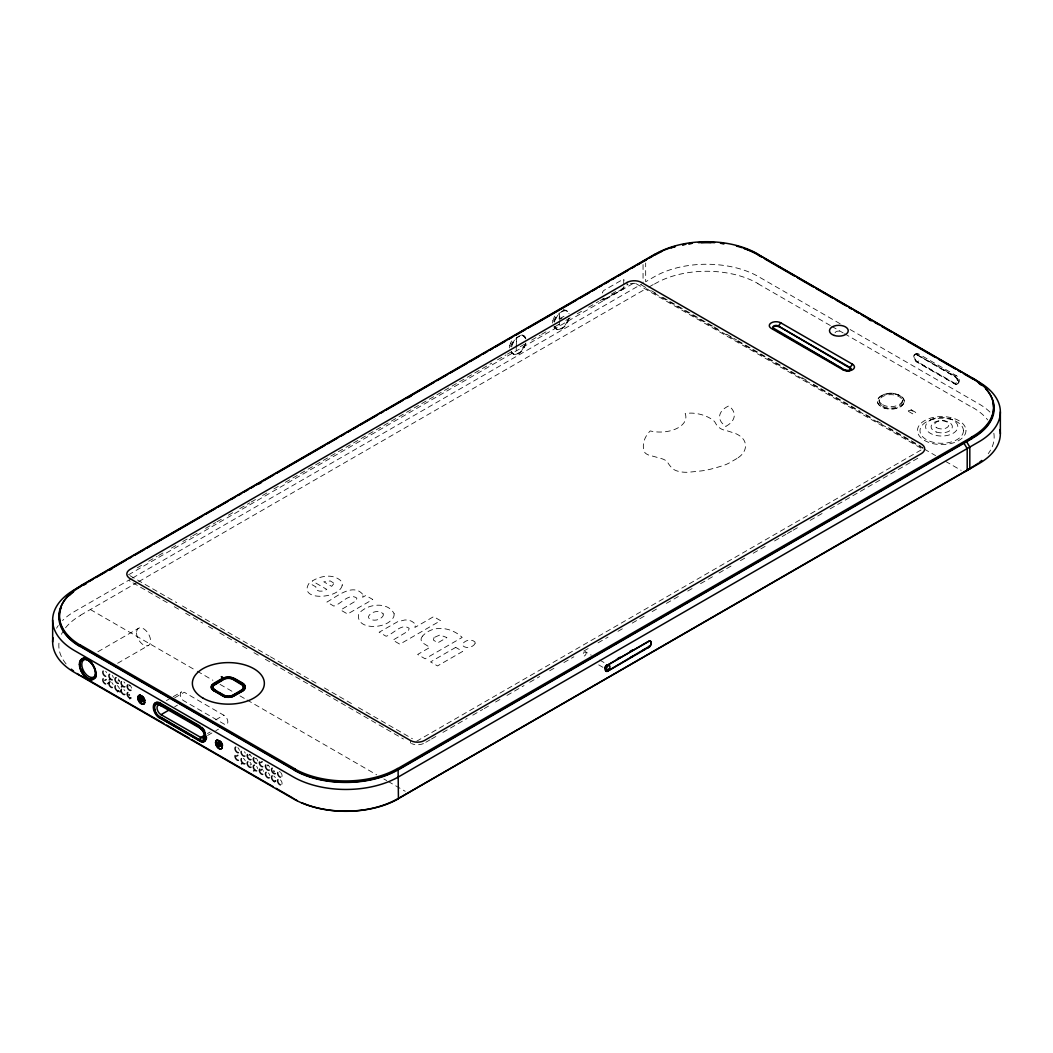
<?xml version="1.0" encoding="UTF-8"?>
<svg xmlns="http://www.w3.org/2000/svg" width="1053" height="1053" viewBox="0 0 1053 1053"><rect width="100%" height="100%" fill="white"/><g stroke="black" fill="none" stroke-linecap="round" stroke-linejoin="round"><path stroke-width="0.75" stroke-dasharray="5 3.75" d="M509.52 347.911L509.784 345.581M552.588 323.047L552.851 320.704M623.771 286.824L622.126 289.457L603.145 300.092M908.265 410.788L911.293 410.249L915.768 412.881M510.468 343.304L511.574 340.975M509.757 345.674L510.481 343.265M552.825 320.783L554.668 316.032M559.117 319.072L559.669 313.32L559.722 318.783M602.382 292.879L602.54 292.971A2.185 1.264 -60 0 1 604.093 290.299L622.599 279.611A2.145 1.237 -60 0 1 624.1 280.256M559.669 318.756L564.369 316.032M559.722 319.428L562.065 318.072M137.259 567.817L142.945 564.526M148.644 561.236L157.187 556.3M158.608 555.484L165.729 551.377M171.428 548.086L177.128 544.796M182.814 541.505L191.356 536.569M192.778 535.753L199.899 531.647M205.598 528.356L215.562 522.604M216.984 521.775L222.683 518.484M228.383 515.207L234.069 511.916M239.768 508.625L249.732 502.873M251.154 502.044L256.853 498.767M262.552 495.476L268.239 492.185M273.938 488.895L279.637 485.604M285.337 482.327L491.777 363.127M497.477 359.836L506.019 354.914M507.441 354.084L514.562 349.978M520.261 346.687L525.947 343.396M531.647 340.106L540.189 335.183M541.611 334.354L548.731 330.247M554.431 326.957L560.13 323.666M565.816 320.388L571.516 317.098M577.215 313.807L582.901 310.517M588.601 307.226L598.565 301.474M599.986 300.658L605.686 297.367M611.385 294.077L617.071 290.786M516.181 350.412L516.668 337.276L516.181 347.214M603.356 298.841A1.961 1.132 -60 0 0 604.685 299.249L621.836 289.351A1.961 1.132 -60 0 0 623.218 286.956M128.492 574.82L634.419 282.731L922.599 449.104L416.672 741.207M131.164 578.808L74.289 611.648A74.631 43.081 0 0 0 62.548 620.546M132.586 577.979L641.632 284.086M80.41 615.281L137.298 582.441M138.72 581.611L646.279 288.575L922.862 448.262M648.898 287.061L654.308 283.941M97.863 651.768L138.588 628.259M117.62 663.272L148.512 645.436M117.818 681.12L119.16 680.343M128.65 686.174L129.98 685.411M166.387 700.614L171.85 697.455M173.218 696.665L181.419 691.939M174.706 697.784L184.275 692.255L224.973 715.935A5.476 3.159 60 0 1 227.843 721.91A5.476 3.159 60 0 1 224.973 724.569L183.143 700.416A5.476 3.159 60 0 1 180.274 694.44A5.476 3.159 60 0 1 183.143 691.782L184.275 692.255M174.706 706.76L177.444 705.181M215.654 719.844L223.855 715.105M207.454 733.559L210.179 731.98M207.586 735.455L214.417 731.519M215.786 730.729L218.511 729.15M914.939 354.729L917.229 353.571L918.756 353.979L956.887 376C959.691 377.566 960.797 382.923 956.861 383.897M917.071 354.598L955.571 376.948A4.712 2.711 60 0 1 958.033 382.094A4.712 2.711 60 0 1 955.571 384.371L916.228 361.666A4.712 2.711 60 0 1 913.767 356.533A4.712 2.711 60 0 1 916.228 354.242L956.124 376.632A4.712 2.711 60 0 1 958.585 381.765A4.712 2.711 60 0 1 956.124 384.055L916.781 361.35A4.712 2.711 60 0 1 914.32 356.217A4.712 2.711 60 0 1 916.781 353.926L917.624 354.282M956.374 382.726L954.702 383.687L917.097 361.969A4.304 2.488 60 0 1 914.057 356.691A4.304 2.488 60 0 1 917.097 354.94L918.756 353.979M917.097 361.969L918.756 361.008M248.679 755.475L250.009 754.698M254.76 758.989L256.09 758.213A3.133 1.803 60 0 1 257.656 760.924M250.022 765.097L251.351 764.333A3.133 1.803 60 0 0 250.009 762.372M266.935 766.005L268.265 765.241M917.097 354.94L954.702 376.658L956.374 375.697M425.82 742.273L430.098 739.811M431.519 738.982L437.206 735.705M442.905 732.414L467.111 718.436M472.797 715.158L482.761 709.406M484.183 708.577L489.882 705.299M495.568 702.009L501.267 698.718M506.967 695.428L524.039 685.569M529.738 682.278L539.702 676.526M549.666 670.774L553.931 668.313M563.895 662.561L573.859 656.809M583.823 651.057L589.522 647.766M598.065 642.83L608.029 637.078M617.993 631.326L623.679 628.049M632.221 623.113L645.028 615.715M652.149 611.609L657.849 608.318M666.391 603.382L679.198 595.998M687.741 591.062L694.848 586.955M700.548 583.665L713.355 576.267M719.054 572.977L731.861 565.579M740.404 560.657L747.525 556.55M753.211 553.259L766.031 545.862M774.574 540.926L785.959 534.358M787.381 533.529L791.645 531.067M793.067 530.251L800.188 526.131M810.152 520.379L824.394 512.166M830.08 508.875L918.334 457.923M930.865 419.713L933.669 418.686A16.098 9.293 0 0 1 957.822 426.728A16.098 9.293 0 0 1 933.669 434.784A16.098 9.293 0 0 1 933.669 418.686M563.421 309.714L566.896 311.201M949.767 418.686L952.57 419.713M521.88 335.196L523.696 336.21M840.149 323.771L759.068 276.965A73.684 42.541 0 0 0 653.979 276.965L645.673 281.756L645.673 263.026M850.1 329.523L978.119 403.431A73.21 42.265 0 0 1 990.162 412.263M757.831 283.652L830.356 325.522M831.778 326.338L843.163 332.919M844.585 333.735L972.511 407.59M911.556 409.986L915.202 412.078A1.961 1.132 0 0 1 915.202 413.684A1.961 1.132 0 0 1 912.438 413.684L908.792 411.578A1.961 1.132 0 0 1 908.792 409.986A1.961 1.132 0 0 1 911.556 409.986L911.556 410.17M645.792 287.495L641.54 285.034A10.254 5.923 0 0 0 640.527 284.521M651.478 290.773L657.151 294.05M662.824 297.328L712.512 326.009M713.934 326.838L721.029 330.932M726.702 334.209L736.639 339.948M738.061 340.764L796.265 374.368M801.938 377.645L807.625 380.923M813.298 384.2L860.143 411.249M865.816 414.527L871.502 417.804M877.175 421.082L882.848 424.359M888.535 427.636L921.178 446.485M924.271 449.078L935.617 455.62M945.541 461.346L961.139 470.349M623.692 279.624L623.784 284.968M622.389 289.483L622.56 289.575A2.198 1.264 -60 0 0 624.113 286.877M621.112 288.943L621.836 289.351M603.961 298.841L604.685 299.249M603.711 299.355L602.895 298.868M604.435 299.855L604.593 299.947A2.909 1.685 -60 0 1 602.816 299.789M556.603 329.036L553.667 326.904M513.522 353.847L511.732 352.781M585.679 651.939A2.343 1.356 -60 0 1 584.941 655.585A2.343 1.356 -60 0 1 582.901 654.4A2.343 1.356 -60 0 1 585.679 651.939L591.273 655.177M599.67 660.02L605.264 663.258M598.723 664.891L602.921 667.312M129.901 575.649L176.759 602.685M182.432 605.975L269.028 655.966M270.45 656.782L287.482 666.615M288.904 667.444L318.717 684.647M324.39 687.925L352.781 704.325M358.468 707.603L412.407 738.745M132.981 582.862L161.451 599.302M162.873 600.118L168.559 603.408M174.258 606.686L179.945 609.977M185.644 613.267L202.729 623.126M208.415 626.417L214.114 629.694M219.801 632.985L236.886 642.843M242.572 646.134L248.271 649.425M253.957 652.702L259.657 655.993M265.343 659.283L403.404 738.982M90.374 609.529L195.805 670.392M197.227 671.209L212.89 680.264M220.024 684.371L234.266 692.598M239.966 695.888L245.665 699.179M247.086 699.995L376.724 774.85M383.845 778.957L386.701 780.602M388.123 781.431L405.221 791.29M904.224 401.18L903.764 399.179A13.386 7.726 0 0 0 887.363 393.717A13.386 7.726 0 0 0 877.899 403.181L879.229 405.05A13.386 7.726 0 0 0 894.3 408.656A13.386 7.726 0 0 0 904.224 401.18L904.224 401.377A13.386 7.726 0 0 1 884.138 408.077A13.386 7.726 0 0 1 884.138 394.678A13.386 7.726 0 0 1 904.224 401.377M965.97 430.559A24.245 14.005 0 0 1 929.588 442.694A24.245 14.005 0 0 1 929.588 418.436A24.245 14.005 0 0 1 965.97 430.559L965.97 430.756M963.429 430.559L963.429 430.756A21.718 12.531 0 0 1 930.865 441.615A21.718 12.531 0 0 1 930.865 419.897A21.718 12.531 0 0 1 963.429 430.756M902.487 399.903L902.487 401.377M879.176 399.903L879.176 401.377M643.054 264.54L643.054 283.27M627.048 282.48L627.048 285.034A10.254 5.923 0 0 1 628.049 284.521M559.669 320.744L559.169 325.166L559.169 321.099M410.512 740.535L410.512 743.102M112.263 675.434A3.133 1.803 60 0 1 113.29 677.579M123.899 689.557A3.133 1.803 60 0 1 124.886 690.794M123.899 681.896A3.133 1.803 60 0 1 124.886 683.121M118.344 678.948A3.133 1.803 60 0 1 119.45 681.791M263.171 770.625A3.133 1.803 60 0 1 263.526 771.362M273.78 776.008A3.133 1.803 60 0 1 275.346 777.654M117.238 685.621A3.133 1.803 60 0 1 119.371 688.754M128.835 684.74A3.133 1.803 60 0 1 131.546 688.109M111.723 682.528A3.133 1.803 60 0 1 113.066 684.503M555.444 319.559A10.293 5.949 -60 0 1 568.054 312.28M568.778 318.243A10.293 5.949 -60 0 1 561.749 328.523A10.293 5.949 -60 0 1 554.72 326.351M511.653 346.898A10.175 5.87 -60 0 1 518.602 336.723A10.175 5.87 -60 0 1 525.565 338.869M525.565 343.173A10.175 5.87 -60 0 1 519.55 352.729A10.175 5.87 -60 0 1 512.377 352.781M105.642 671.353A3.133 1.803 60 0 1 106.629 672.591M423.438 743.589A9.819 5.673 0 0 1 411.486 743.589M130.138 581.217A11.386 6.568 0 0 1 129.15 580.572M630.365 283.757A10.254 5.923 0 0 1 638.21 283.757M922.217 447.17A11.991 6.923 0 0 1 923.086 447.92M267.686 764.82A3.133 1.803 60 0 1 269.607 767.203M993.848 433.257A72.117 41.633 0 0 1 988.24 453.646M972.682 407.485A72.117 41.633 0 0 1 987.701 419.923M56.572 628.207A74.631 43.081 0 0 1 58.27 625.574M654.479 284.047A72.591 41.909 0 0 1 758.002 283.547M66.089 663.903A73.513 42.449 0 0 1 59.231 641.08M61.443 634.301A73.513 42.449 0 0 1 63.693 630.352M65.549 627.799A73.513 42.449 0 0 1 80.581 615.373M256.629 766.439A3.133 1.803 60 0 1 257.656 768.585M243.348 758.436A3.133 1.803 60 0 1 245.27 760.819M244.454 751.75A3.133 1.803 60 0 1 245.27 753.158M280.427 779.931A3.133 1.803 60 0 1 281.783 784.459M279.282 771.612A3.133 1.803 60 0 1 280.427 772.27M280.967 772.836A3.133 1.803 60 0 1 281.783 776.785M249.443 754.29A3.133 1.803 60 0 1 251.351 756.673M237.846 747.683A3.133 1.803 60 0 1 239.4 750.394M268.265 772.902A3.133 1.803 60 0 1 269.831 775.613M521.827 334.999A10.662 6.16 -60 0 1 525.329 338.25M524.578 345.292A10.662 6.16 -60 0 1 511.521 352.834M510.771 346.661A10.662 6.16 -60 0 1 514.285 339.356M563.144 310.266A10.662 6.16 -60 0 1 568.475 313.346M567.725 320.388A10.662 6.16 -60 0 1 554.668 327.917M553.917 321.757A10.662 6.16 -60 0 1 557.432 314.439M561.749 311.412A10.662 6.16 -60 0 1 569.028 313.662M569.028 318.164A10.662 6.16 -60 0 1 561.749 328.826A10.662 6.16 -60 0 1 554.47 326.575M554.47 322.073A10.662 6.16 -60 0 1 559.801 312.846M954.702 376.658A4.304 2.488 60 0 1 957.756 381.923A4.304 2.488 60 0 1 954.702 383.687M522.38 335.315A10.662 6.16 -60 0 1 525.881 338.579M525.881 343.081A10.662 6.16 -60 0 1 518.602 353.729A10.662 6.16 -60 0 1 511.324 351.491M512.074 344.449A10.662 6.16 -60 0 1 520.564 335.499M835.068 332.735A3.909 2.264 0 0 1 838.846 331.063A3.909 2.264 0 0 1 842.624 332.735M383.226 613.899L383.213 615.689C380.488 620.296 372.591 621.889 368.708 617.993L368.511 616.4C370.946 611.477 379.396 609.661 383.226 613.899M394.164 613.767L393.98 615.966A20.257 11.688 0 0 1 390.189 621.086C381.752 628.97 355.703 629.418 358.625 613.965C366.562 603.711 387.701 600.96 394.164 613.767M362.995 595.761L362.627 597.301L365.799 595.471L372.762 599.486L347.582 614.017L340.632 610.003L356.164 600.763L356.862 598.13C349.148 592.51 340.817 604.29 333.84 606.08L326.878 602.066C336.157 597.156 352.952 582.296 362.93 594.563L362.995 595.761M415.251 625.93L414.882 627.47L433.625 616.65L440.588 620.678L399.837 644.199L392.887 640.171L408.419 630.918L409.156 628.299C401.443 622.665 393.085 634.472 386.096 636.249L379.133 632.234L397.639 621.718L404.905 619.967A9.438 5.449 0 0 1 412.289 621.652L414.237 623.139L415.251 625.93M342.172 585.363C339.316 599.328 297.222 601.302 309.213 583.046L315.953 586.929L315.571 588.772C317.967 592.457 323.574 591.404 326.799 589.404L312.228 580.993C320.402 575.978 332.024 573.609 340.093 580.098A12.912 7.45 0 0 1 342.172 585.363M333.498 584.06L331.682 586.363L323.797 581.809L330.273 580.94L333.248 582.743L333.498 584.06M475.14 643.357C473.073 647.529 466.045 649.017 462.701 645.621L462.53 644.265C464.597 640.079 471.626 638.618 474.982 642.014L475.14 643.357M422.49 636.144L421.542 637.618A11.175 6.45 0 0 0 422.911 643.014L429.927 647.371L417.633 654.466L425.149 658.796L462.175 637.42C451.461 627.14 432.98 624.311 422.49 636.144M434.007 637.539L433.454 640.066L437.679 642.896L446.906 637.565L439.93 634.972L434.007 637.539M737.008 458.463L729.15 463.004A30.603 17.677 0 0 1 722.977 465.61A159.464 92.059 0 0 1 710.762 469.138A47.016 27.141 0 0 1 699.258 471.139L689.741 472.113A18.73 10.82 0 0 1 680.541 471.783A22.376 12.912 0 0 1 676.474 470.77A14.505 8.371 0 0 1 672.617 468.664A52.637 30.392 0 0 1 667.905 462.793A12.531 7.226 0 0 0 661.837 458.713A43.068 24.864 0 0 1 660.547 458.397L659.704 458.16A43.068 24.864 0 0 1 656.822 457.292A113.921 65.773 0 0 0 650.149 455.501A10.385 5.989 0 0 1 643.949 450.881A54.085 31.235 0 0 1 650.201 430.94A25.864 14.926 0 0 0 676.842 428.466A25.864 14.926 0 0 0 685.174 413.645A18.098 10.451 0 0 1 693.874 413.25A28.365 16.374 0 0 1 707.419 416.843A39.79 22.969 0 0 1 712.42 419.726A15.663 9.043 0 0 1 715.461 423.043A26.799 15.466 0 0 0 719.462 427.808A12.649 7.305 0 0 0 726.478 430.598L735.126 433.349A24.522 14.163 0 0 1 744.84 442.049A33.525 19.349 0 0 1 744.418 450.737A30.748 17.756 0 0 1 737.008 458.463M455.712 647.384L430.545 661.916L437.508 665.93L462.675 651.399L455.712 647.384M936.407 432.046A10.622 6.134 0 0 0 952.346 426.728A10.622 6.134 0 0 0 936.407 421.424A10.622 6.134 0 0 0 936.407 432.046M936.644 427.742A7.174 4.146 0 0 0 948.648 425.886A7.174 4.146 0 0 0 939.868 420.818A7.174 4.146 0 0 0 936.644 427.742M882.585 404.668A11.662 6.726 0 0 0 902.092 401.654A11.662 6.726 0 0 0 887.811 393.401A11.662 6.726 0 0 0 882.585 404.668M882.585 406.129A11.662 6.726 0 0 0 902.092 403.115A11.662 6.726 0 0 0 887.811 394.875A11.662 6.726 0 0 0 882.585 406.129M725.886 426.307A26.207 15.124 0 0 0 728.755 405.918A24.258 14.005 0 0 0 725.886 426.307M136.535 632.8A9.925 5.726 60 0 0 147.065 645.897A9.925 5.726 60 0 0 147.065 631.853A9.925 5.726 60 0 0 136.535 632.8"/><path stroke-width="1.5" d="M200.623 728.518L158.371 704.299A7.253 4.186 60 0 0 154.58 707.827A7.253 4.186 60 0 0 158.371 715.75L199.491 739.693L200.623 737.495L204.716 735.139M780.813 322.85A6.752 3.896 0 0 0 771.257 322.85A6.752 3.896 0 0 0 771.257 328.365L842.94 369.748A6.752 3.896 0 0 0 852.496 369.748A6.752 3.896 0 0 0 852.496 364.233L780.813 322.85L778.404 326.035L850.39 368.339A3.08 1.777 0 0 1 849.903 370.485A3.08 1.777 0 0 1 846.178 370.774M852.496 364.233L849.745 367.866M607.357 665.127A3.962 2.29 -60 0 0 605.291 669.445A3.962 2.29 -60 0 0 607.357 671.366L649.148 647.082A3.764 2.172 -60 0 0 651.123 642.988A3.764 2.172 -60 0 0 649.148 641.159L608.107 664.746M219.077 692.769A202.058 116.659 60 0 0 223.815 695.414L228.369 696.441L232.924 695.414A202.058 116.659 -60 0 0 240.15 691.294L242.795 689.175A8.45 4.804 -4.6 0 0 243.44 687.293A8.45 4.923 -4.6 0 0 242.795 685.437L232.213 679.014A7.595 4.778 -0.6 0 0 228.369 678.369A7.595 4.778 0.6 0 0 224.565 678.988L213.601 685.569A7.753 4.409 4.6 0 0 213.601 689.004L216.589 691.294M242.19 691.426L242.44 691.255A8.7 4.752 -5.7 0 0 244.217 689.662L244.388 689.452A10.148 5.739 -6.3 0 0 245.165 687.188A10.148 5.936 -6.4 0 0 244.388 684.95L244.217 684.753A8.7 5.252 -6 0 0 242.44 683.265L231.936 677.684A9.306 6.042 -0.9 0 0 228.369 677.25A9.306 6.042 0.9 0 0 224.789 677.684L211.995 685.082A9.464 5.528 6.4 0 0 211.271 687.161A9.464 5.344 6.3 0 0 211.995 689.281L224.315 696.731A8.082 4.054 0.8 0 0 228.369 697.323A8.082 4.054 -0.8 0 0 232.423 696.731L242.19 691.202A10.201 5.884 0 0 0 242.19 682.87L234.977 678.711A9.345 5.397 0 0 0 221.762 678.711L214.062 683.16A9.503 5.489 0 0 0 214.062 690.913L214.062 691.123M215.325 683.845L214.615 684.305A7.766 4.488 0 0 0 214.615 689.768L224.486 695.48A6.384 3.685 0 0 0 232.252 695.48L241.69 690.005A8.463 4.883 0 0 0 241.69 684.068L233.003 679.04A7.608 4.396 0 0 0 223.736 679.04L215.325 684.147M80.831 585.613L654.69 254.299M81.831 585.718L86.096 583.257M88.939 581.611L93.204 579.15M96.047 577.505L105.998 571.766M108.841 570.121L125.912 560.275M128.756 558.63L131.599 556.984M134.442 555.339L144.393 549.6M147.236 547.955L151.5 545.493M154.343 543.848L202.689 515.944M205.532 514.298L215.483 508.56M218.326 506.914L228.277 501.162M231.12 499.53L235.385 497.069M238.228 495.423L241.071 493.778M243.914 492.133L248.179 489.671M251.022 488.039L253.865 486.394M256.708 484.749L260.973 482.287M263.816 480.642L273.78 474.903M276.623 473.258L324.956 445.353M327.799 443.708L337.75 437.956M340.593 436.324L344.857 433.862M347.714 432.217L350.557 430.572M353.4 428.926L357.665 426.465M360.508 424.833L377.566 414.974M380.409 413.342L383.253 411.697M386.096 410.051L403.154 400.206M405.997 398.56L434.441 382.147M437.285 380.502L447.235 374.75M450.079 373.117L467.137 363.259M469.98 361.627L479.931 355.875M482.774 354.229L487.039 351.768M489.882 350.136L492.725 348.49M495.568 346.845L505.532 341.106M508.375 339.461L512.64 336.999M515.483 335.354L525.434 329.602M528.277 327.97L576.61 300.052M579.453 298.42L589.417 292.668M592.26 291.023L596.524 288.561M599.368 286.929L602.211 285.284M605.054 283.639L609.318 281.177M612.162 279.532L615.005 277.9M617.848 276.255L627.799 270.503M632.063 268.041L634.906 266.396M637.749 264.764L646.279 259.841L643.054 261.42M648.898 258.327L652.952 255.984M83.674 585.113L86.53 583.48M109.315 570.318L112.158 568.673M258.827 483.998L261.671 482.353M408.34 397.679L411.196 396.033M104.839 680.343L106.169 679.58M109.249 679.909L110.578 679.146M107.682 683.542L109.012 682.778M121.424 686.938L122.753 686.161M117.475 691.663L118.805 690.886M119.858 691.887L121.187 691.123M129.637 698.679L130.967 697.915A3.133 1.803 60 0 1 127.847 696.112A3.133 1.803 60 0 1 127.847 692.492M142.023 701.574L142.023 700.416L142.023 701.574L139.562 699.31L139.562 698.034L140.918 698.508L140.918 697.099L140.918 698.508M139.562 699.31L140.918 699.784M140.641 697.257L143.155 699.797L142.879 701.232L141.747 700.574M141.747 697.902L142.023 699.139M140.641 699.942L140.918 700.929M141.747 699.297L143.155 699.797M159.661 703.365L201.189 727.584A9.069 5.239 60 0 1 205.94 737.482A9.069 5.239 60 0 1 201.189 741.891L158.042 716.988A9.069 5.239 60 0 1 153.29 707.09A9.069 5.239 60 0 1 158.042 702.68L160.214 703.049L200.123 726.083M205.638 740.377A9.069 5.239 60 0 1 201.742 741.575L159.701 717.501A8.213 4.739 60 0 1 153.896 707.432A8.213 4.739 60 0 1 159.701 704.088L200.083 726.754M159.753 704.878L161.043 705.668L159.911 705.194A5.476 3.159 60 0 0 157.042 707.853A5.476 3.159 60 0 0 159.911 713.829L161.043 714.658L169.243 709.919M159.661 718.159L158.595 716.659M214.062 690.913L222.631 695.862A8.108 4.686 0 0 0 234.095 695.862L242.19 691.202M218.353 742.128L219.735 742.615L218.353 742.128L218.353 743.523L218.629 741.97M218.353 744.813C218.353 747.459 219.314 743.839 217.287 744.181L217.287 742.905L218.629 743.365M217.287 744.181L218.629 744.642M219.458 744.168L220.88 744.668L219.458 744.168L219.458 742.773M219.458 745.445L220.88 745.945L219.458 745.445L219.458 746.603L219.735 745.287M236.504 756.107L237.846 755.343M241.453 763.899L242.782 763.135M260.841 762.504L262.184 761.727M253.615 770.928L254.944 770.151M260.841 770.164L262.184 769.388M274.359 781.708L275.689 780.944M971.577 437.245L397.705 768.558L397.705 769.717L971.577 438.39M971.985 438.614L398.1 769.954L398.429 798.779A74.539 43.041 0 0 1 293.326 798.779L74.289 672.314A74.631 43.081 0 0 1 53.005 637.776M617.295 658.809L620.072 657.204M629.812 651.583L632.59 649.977M629.812 657.888L632.59 656.282M642.33 650.662L645.107 648.898M649.188 647.226A3.962 2.29 -60 0 0 651.267 642.896A3.962 2.29 -60 0 0 649.188 640.974L607.397 665.259A3.764 2.172 -60 0 0 605.422 669.366A3.764 2.172 -60 0 0 607.397 671.195L648.595 646.766A3.764 2.172 -60 0 0 649.24 646.094A3.962 2.29 -60 0 1 648.635 646.897L648.451 647.766M971.985 467.361L398.1 798.7L978.119 464.097A73.21 42.265 0 0 0 999.981 429.545M966.588 470.48L969.813 468.888L969.813 447.051L966.588 441.733M963.969 471.994L967.194 470.401L967.194 448.565L963.969 443.247M842.94 369.748L846.178 370.129A3.08 1.777 0 0 0 849.903 369.853A3.08 1.777 0 0 0 850.39 367.708L777.575 325.667A3.08 1.777 0 0 0 773.863 325.943A3.08 1.777 0 0 0 773.363 328.088L845.348 370.406M160.214 703.049L158.595 702.364A9.069 5.239 60 0 0 154.067 704.983M199.491 739.693L200.86 740.272A7.253 4.186 60 0 0 204.664 736.745A7.253 4.186 60 0 0 200.86 728.821M778.404 326.667L777.575 326.298A3.08 1.777 0 0 0 773.863 326.588A3.08 1.777 0 0 0 773.363 328.733L774.008 328.575M223.697 678.014L221.288 676.631L223.262 678.58M757.436 253.997L972.103 377.922M757.831 254.905L762.096 257.366M764.939 259.012L794.791 276.241M797.634 277.887L813.271 286.916M816.114 288.561L833.186 298.407M836.029 300.052L845.98 305.791M848.823 307.437L851.666 309.082M854.51 310.727L858.774 313.189M861.617 314.821L871.568 320.573M874.411 322.218L878.676 324.679M881.519 326.312L891.47 332.064M894.313 333.709L904.264 339.448M907.107 341.093L935.551 357.507M938.394 359.152L955.453 368.998M958.296 370.643L961.139 372.288M963.982 373.92L972.511 378.856M868.317 319.164L871.16 320.81M778.206 331.629L780.997 333.248M783.801 334.867L793.593 340.514M796.384 342.133L835.555 364.746M838.359 366.365L841.15 367.984M608.107 670.893L606.844 670.879A3.764 2.172 -60 0 1 606.199 670.932M608.107 671.064L606.804 671.051A3.962 2.29 -60 0 1 606.133 671.116M79.896 646.305L294.577 770.256M159.701 704.088L199.53 727.07A8.213 4.739 60 0 1 205.335 737.139A8.213 4.739 60 0 1 199.53 740.496L161.675 718.001M139.562 698.034L140.641 698.665M217.287 742.905L218.353 743.523M142.023 700.416L143.155 701.074M140.641 701.087L141.747 701.732M218.353 745.958L219.458 746.603M161.043 714.658L201.742 737.982A5.476 3.159 60 0 0 204.098 732.783M81.318 675.868L163.768 723.477M166.611 725.122L189.369 738.258M192.212 739.89L273.253 786.683M276.097 788.328L293.155 798.174M199.491 727.82L201.742 729.347A5.476 3.159 60 0 1 203.479 731.506M128.94 694.453L129.44 695.191M273.806 770.875L274.188 771.665M1000.35 411.92L1000.35 433.77M220.603 744.826L220.603 746.103M217.563 742.747L217.563 744.023M142.879 699.955L142.879 701.232M139.838 697.876L139.838 699.153M52.65 620.138L52.65 641.975M105.642 676.289A3.133 1.803 60 0 1 103.312 674.038A3.133 1.803 60 0 1 103.155 671.103M118.344 683.371A3.133 1.803 60 0 1 115.317 680.686A3.133 1.803 60 0 1 116.133 677.658M124.886 694.401A3.133 1.803 60 0 1 121.977 692.94A3.133 1.803 60 0 1 121.411 689.307M130.967 690.255A3.133 1.803 60 0 1 127.847 688.438A3.133 1.803 60 0 1 127.847 684.832M118.344 691.031A3.133 1.803 60 0 1 115.672 689.083A3.133 1.803 60 0 1 115.317 685.793M262.71 774.376A3.133 1.803 60 0 1 260.038 772.428A3.133 1.803 60 0 1 259.696 769.151M275.346 781.26A3.133 1.803 60 0 1 272.214 779.457A3.133 1.803 60 0 1 272.214 775.85M275.346 773.6A3.133 1.803 60 0 1 272.214 771.796A3.133 1.803 60 0 1 272.214 768.177M124.886 686.74A3.133 1.803 60 0 1 121.977 685.279A3.133 1.803 60 0 1 121.411 681.646M105.642 683.95A3.133 1.803 60 0 1 103.312 681.699A3.133 1.803 60 0 1 103.155 678.777M112.263 679.856A3.133 1.803 60 0 1 109.394 677.54A3.133 1.803 60 0 1 109.591 674.289M112.263 687.517A3.133 1.803 60 0 1 109.236 684.845A3.133 1.803 60 0 1 110.052 681.817M985.582 388.689A72.117 41.633 0 0 1 971.814 438.522M972.682 378.751A72.117 41.633 0 0 1 982.396 385.595M144.827 702.588A4.87 2.817 60 0 1 140.602 702.97M138.522 695.928A4.87 2.817 60 0 1 140.602 695.283M142.392 696.309A4.87 2.817 60 0 1 144.827 700.535M144.366 703.22A4.699 2.711 60 0 1 140.641 702.851M138.627 696.059A4.699 2.711 60 0 1 140.641 695.441M142.352 696.441A4.699 2.711 60 0 1 144.709 700.495M604.83 668.234A3.962 2.29 -60 0 1 605.554 666.365M606.133 665.522A3.962 2.29 -60 0 1 606.804 664.812M981.765 460.464A72.117 41.633 0 0 1 979.514 462.28M978.329 463.162A72.117 41.633 0 0 1 971.814 467.256M604.962 668.194A3.764 2.172 -60 0 1 606.199 665.614M397.929 798.595A73.434 42.396 0 0 1 301.658 802.689M297.209 800.596A73.434 42.396 0 0 1 294.406 799.095M79.712 675.144A73.513 42.449 0 0 1 77.119 673.525M73.513 670.958A73.513 42.449 0 0 1 71.301 669.168M79.712 646.41A73.513 42.449 0 0 1 74.223 590.786M75.421 589.917A73.513 42.449 0 0 1 80.581 586.639M238.373 760.332A3.133 1.803 60 0 1 235.925 758.726A3.133 1.803 60 0 1 235.135 755.58M244.915 763.701A3.133 1.803 60 0 1 242.006 762.24A3.133 1.803 60 0 1 241.44 758.608M280.427 784.867A3.133 1.803 60 0 1 278.11 782.616A3.133 1.803 60 0 1 277.939 779.681M238.373 752.671A3.133 1.803 60 0 1 235.517 750.355A3.133 1.803 60 0 1 235.701 747.103M244.915 756.041A3.133 1.803 60 0 1 242.243 754.896A3.133 1.803 60 0 1 241.216 751.434M256.629 763.201A3.133 1.803 60 0 1 253.773 760.898A3.133 1.803 60 0 1 253.957 757.647M250.996 759.555A3.133 1.803 60 0 1 248.087 758.094A3.133 1.803 60 0 1 247.521 754.461M250.996 767.216A3.133 1.803 60 0 1 247.876 765.413A3.133 1.803 60 0 1 247.876 761.793M269.252 777.759A3.133 1.803 60 0 1 266.133 775.943A3.133 1.803 60 0 1 266.133 772.336M280.427 777.206A3.133 1.803 60 0 1 277.729 772.507M262.71 766.716A3.133 1.803 60 0 1 260.262 765.11A3.133 1.803 60 0 1 259.472 761.977M269.252 770.085A3.133 1.803 60 0 1 266.343 768.624A3.133 1.803 60 0 1 265.777 764.991M256.629 770.875A3.133 1.803 60 0 1 253.602 768.19A3.133 1.803 60 0 1 254.418 765.162M972.274 377.816A71.565 41.317 0 0 1 971.406 437.14M95.81 672.512A9.925 5.726 60 0 1 88.794 676.566A9.925 5.726 60 0 1 81.779 664.417A9.925 5.726 60 0 1 88.794 660.363M90.611 661.692A9.925 5.726 60 0 1 92.295 663.469M92.243 679.119A11.346 6.555 60 0 1 90.308 678.935M82.568 672.064A11.346 6.555 60 0 1 81.292 669.405M80.489 666.707A11.346 6.555 60 0 1 80.212 664.153M80.489 661.916A11.346 6.555 60 0 1 81.292 660.139M82.568 658.954A11.346 6.555 60 0 1 90.308 661.034M96.257 673.42A11.346 6.555 60 0 1 95.191 677.434M92.388 679.475A11.728 6.779 60 0 1 90.387 679.277M84.082 674.683A11.728 6.779 60 0 1 82.371 672.169M80.225 666.641A11.728 6.779 60 0 1 79.936 663.995M80.225 661.679A11.728 6.779 60 0 1 81.055 659.849M82.371 658.625A11.728 6.779 60 0 1 86.083 658.296M88.241 659.204A11.728 6.779 60 0 1 90.387 660.771M96.257 675.894A11.728 6.779 60 0 1 95.428 677.724M155.225 710.92A8.213 4.739 60 0 1 154.646 708.972M154.646 705.497A8.213 4.739 60 0 1 160.253 703.759M202.992 740.943A8.213 4.739 60 0 1 201.584 740.812M201.584 727.86A8.213 4.739 60 0 1 205.111 733.02M205.888 736.824A8.213 4.739 60 0 1 204.19 740.575M201.742 727.268A9.069 5.239 60 0 1 204.624 730.848M206.493 737.166A9.069 5.239 60 0 1 206.283 738.956M157.055 715.026A9.069 5.239 60 0 1 154.067 708.814M654.479 255.3A72.591 41.909 0 0 1 661.613 251.575M670.919 247.955A72.591 41.909 0 0 1 675.184 246.665M682.594 244.901A72.591 41.909 0 0 1 685.648 244.322M688.728 243.822A72.591 41.909 0 0 1 691.86 243.401M701.377 242.638A72.591 41.909 0 0 1 710.972 242.598M720.489 243.296A72.591 41.909 0 0 1 723.608 243.677M744.208 248.561A72.591 41.909 0 0 1 756.633 254.036M654.874 254.392A72.038 41.593 0 0 1 757.607 253.891M397.929 769.861A73.434 42.396 0 0 1 294.406 770.348M669.313 248.218A73.684 42.541 0 0 0 653.979 255.116L74.289 589.798A74.631 43.081 0 0 0 74.289 650.478L293.326 776.943A74.539 43.041 0 0 0 398.429 776.943L978.119 442.26A73.21 42.265 0 0 0 978.119 381.581L759.068 255.116A73.684 42.541 0 0 0 743.734 248.218M670.722 247.758A73.684 42.541 0 0 1 675.065 246.468M682.594 244.704A73.684 42.541 0 0 1 685.687 244.138M688.82 243.651A73.684 42.541 0 0 1 691.992 243.23M698.415 242.664A73.684 42.541 0 0 1 714.632 242.664M721.055 243.23A73.684 42.541 0 0 1 724.227 243.651M736.508 246.073A73.684 42.541 0 0 1 742.326 247.758M80.133 645.028A72.96 42.12 0 0 1 80.989 585.705M397.547 768.466A72.881 42.081 0 0 1 294.787 768.966M993.584 408.669A71.565 41.317 0 0 1 971.406 438.285M978.606 383.095A71.565 41.317 0 0 1 980.856 384.871M993.018 403.181A71.565 41.317 0 0 1 993.558 407.3M397.547 769.611A72.881 42.081 0 0 1 294.787 770.112M80.133 646.187A72.96 42.12 0 0 1 61.403 606.976M69.353 595.537A72.96 42.12 0 0 1 73.539 591.852M215.918 741.588A4.831 2.79 60 0 1 217.51 740.114M220.09 741.207A4.831 2.79 60 0 1 222.512 745.392A4.699 2.711 60 0 0 220.077 741.299M216.01 741.667A4.699 2.711 60 0 1 217.55 740.233M627.048 282.48L130.138 569.37A11.386 6.568 0 0 0 130.138 578.663L410.512 740.535A9.819 5.673 0 0 0 424.398 740.535L921.178 453.725A11.991 6.923 0 0 0 921.178 443.932L641.54 282.48A10.254 5.923 0 0 0 627.048 282.48M294.958 768.861L80.304 644.936L80.304 646.081L294.958 770.019L294.958 768.861M79.659 664.469A11.346 6.555 60 0 0 91.69 679.448A11.346 6.555 60 0 0 91.69 663.39A11.346 6.555 60 0 0 79.659 664.469M202.926 698.073A35.986 20.77 0 0 0 263.132 688.754A35.986 20.77 0 0 0 219.063 663.311A35.986 20.77 0 0 0 202.926 698.073M137.772 697.81A4.87 2.817 60 0 0 142.945 704.233A4.87 2.817 60 0 0 142.945 697.349A4.87 2.817 60 0 0 137.772 697.81M834.16 335.42A9.385 5.423 0 0 0 848.244 330.721A9.385 5.423 0 0 0 834.16 326.035A9.385 5.423 0 0 0 834.16 335.42M215.615 742.747A4.699 2.711 60 0 0 220.59 748.946A4.699 2.711 60 0 0 220.59 742.312A4.699 2.711 60 0 0 215.615 742.747A4.831 2.79 60 0 0 220.643 749.065A4.831 2.79 60 0 0 220.643 742.233A4.831 2.79 60 0 0 215.523 742.694M608.726 669.313A2.343 1.356 -60 0 0 609.463 665.68A2.343 1.356 -60 0 0 606.686 668.142A2.343 1.356 -60 0 0 608.726 669.313M137.904 697.889A4.699 2.711 60 0 0 142.879 704.075A4.699 2.711 60 0 0 142.879 697.441A4.699 2.711 60 0 0 137.904 697.889M79.949 664.64A10.925 6.305 60 0 0 91.545 679.067A10.925 6.305 60 0 0 91.545 663.601A10.925 6.305 60 0 0 79.949 664.64M79.383 664.311A11.728 6.779 60 0 0 91.835 679.79A11.728 6.779 60 0 0 91.835 663.206A11.728 6.779 60 0 0 79.383 664.311"/></g></svg>
